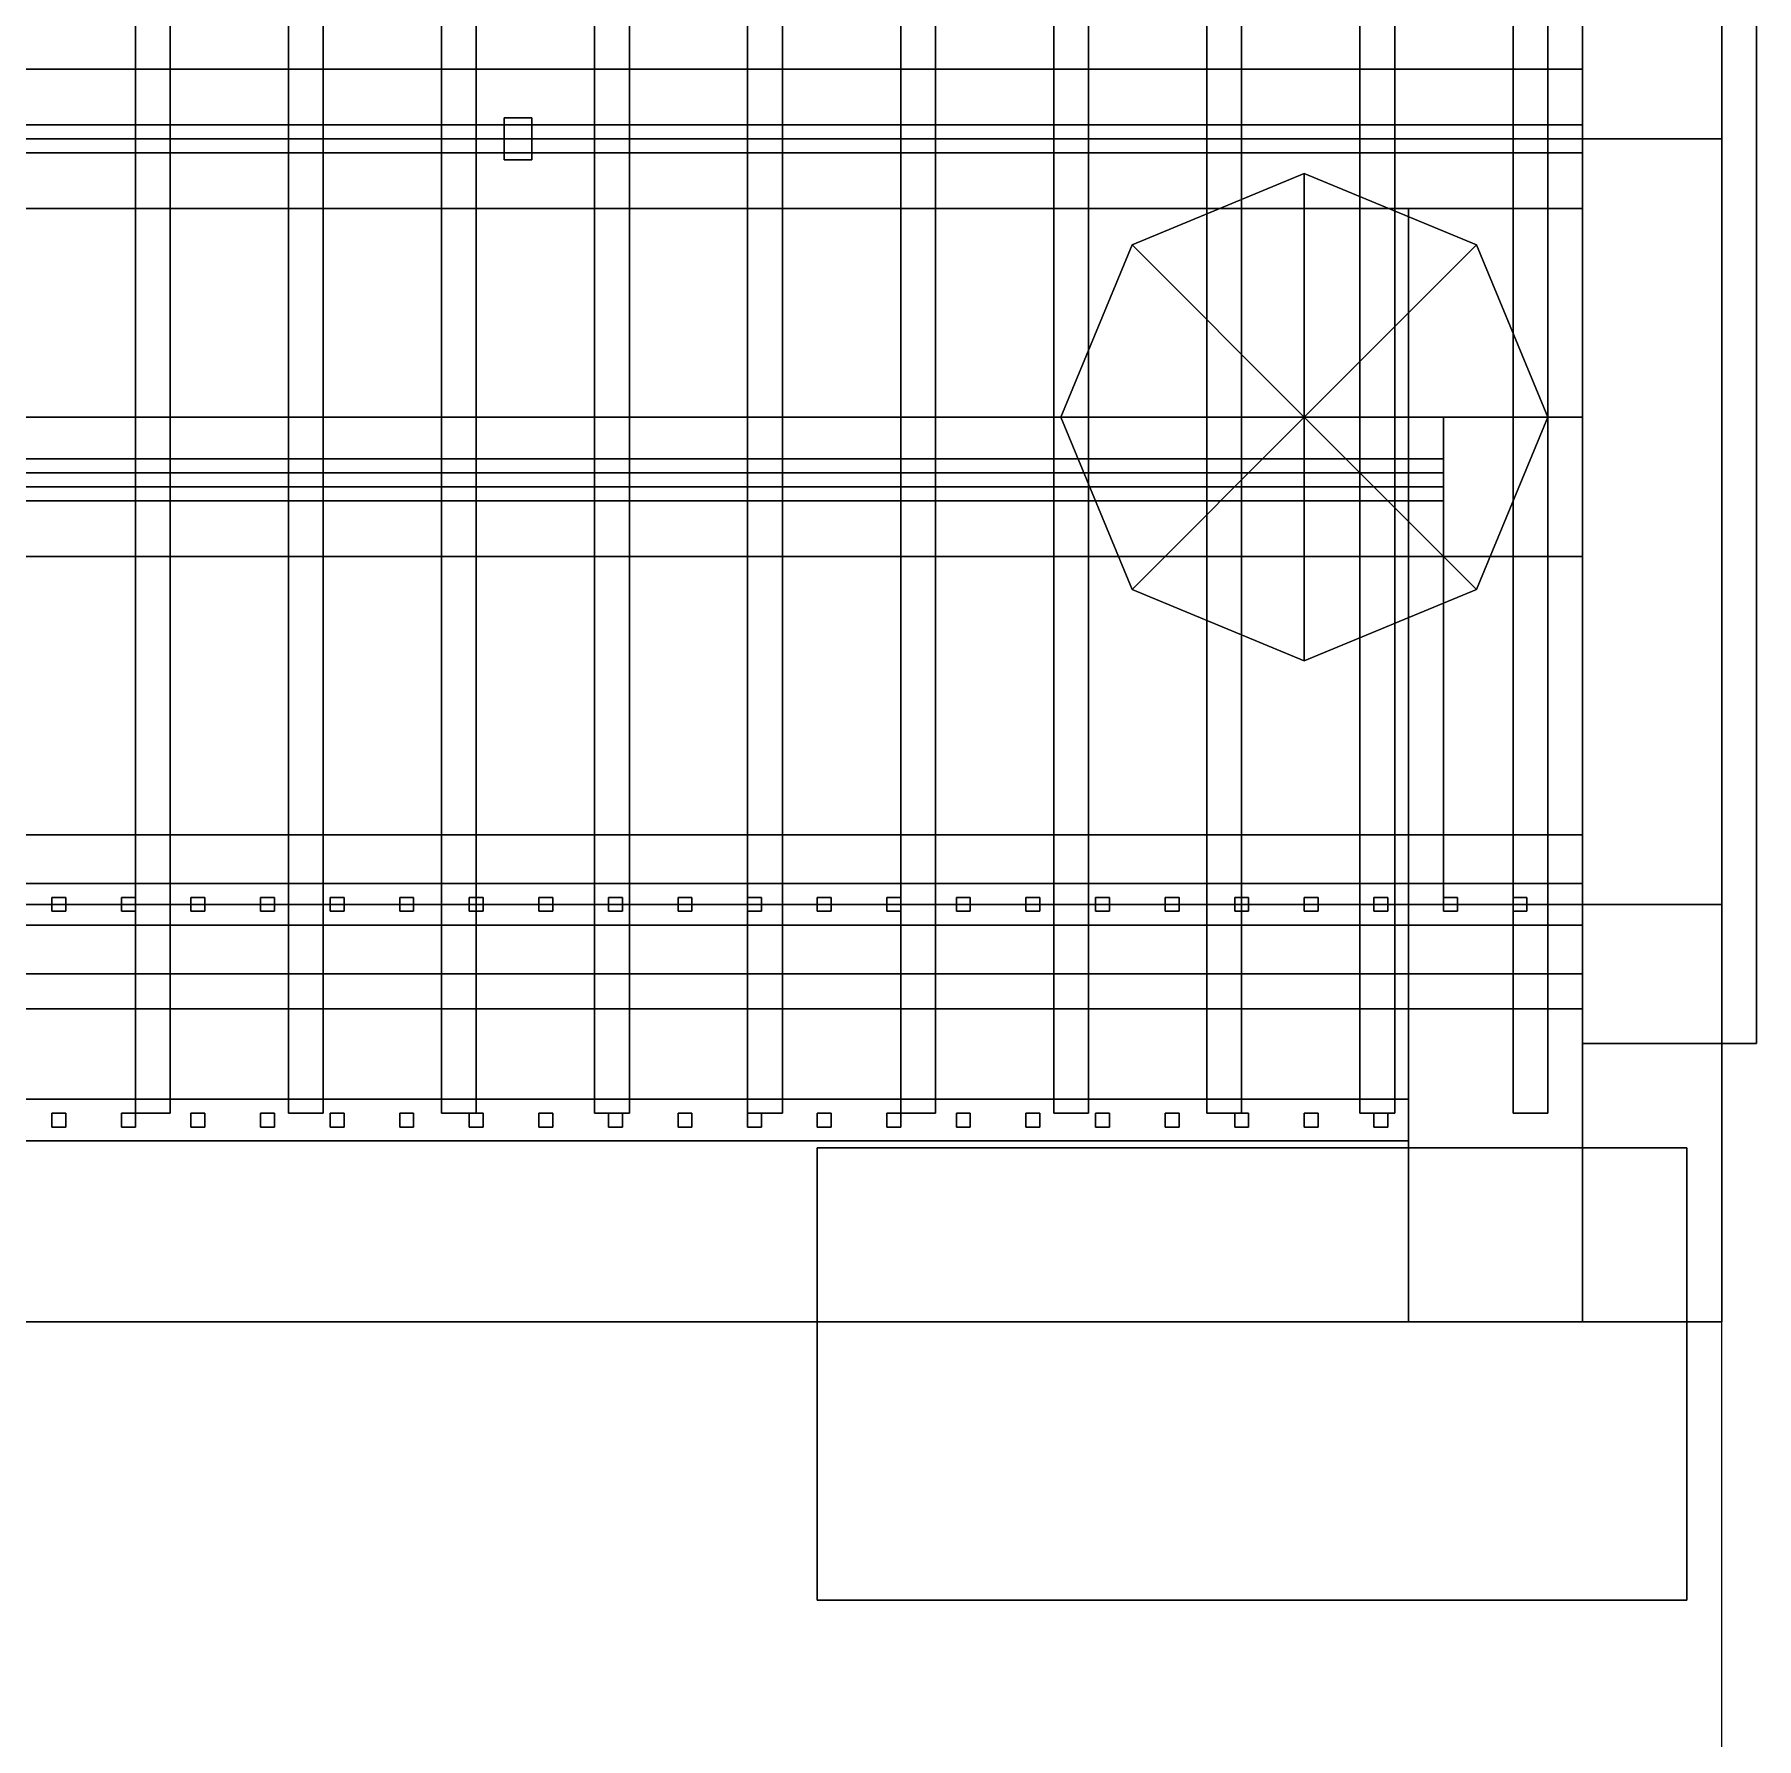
# Model space of a CAD drawing. Header units: millimetres. Extents: x -200 to 5200, y -250 to 30000.
# Drawn here: x 2575 to 5050, y 6801 to 9250 of the extents above; entities that cross this region are included whole.
import ezdxf

# ---------------------------------------------------------------- set-up
doc = ezdxf.new("R2010")
doc.units = ezdxf.units.MM
for name, color, linetype in [('BEIGE', 43, 'CONTINUOUS'), ('FLOOR', 9, 'CONTINUOUS'), ('FRAME', 250, 'CONTINUOUS'), ('FURN', 42, 'CONTINUOUS'), ('GLASS', 151, 'CONTINUOUS'), ('METAL', 250, 'CONTINUOUS'), ('SITE', 92, 'CONTINUOUS'), ('SLAB', 252, 'CONTINUOUS'), ('STONE', 8, 'CONTINUOUS'), ('TEAK', 32, 'CONTINUOUS'), ('WALL', 7, 'CONTINUOUS')]:
    doc.layers.add(name, color=color, linetype=linetype)

msp = doc.modelspace()

# ---------------------------------------------------------------- linework, layer by layer
at = {"layer": 'BEIGE'}
for points in [[(4800, 7800, 8450), (5050, 7800, 8450), (5050, 12500, 8450), (4800, 12500, 8450)], [(4800, 7800, 11050), (5050, 7800, 11050), (5050, 12500, 11050), (4800, 12500, 11050)], [(4800, 7800, 8450), (4800, 12500, 8450), (4800, 12500, 11050), (4800, 7800, 11050)], [(5050, 7800, 8450), (5050, 12500, 8450), (5050, 12500, 11050), (5050, 7800, 11050)], [(400, 8500, 3150), (4600, 8500, 3150), (4600, 8700, 3150), (400, 8700, 3150)], [(400, 8500, 3850), (4600, 8500, 3850), (4600, 8700, 3850), (400, 8700, 3850)], [(400, 8700, 3150), (4600, 8700, 3150), (4600, 8700, 3850), (400, 8700, 3850)], [(4600, 8500, 3150), (4600, 8700, 3150), (4600, 8700, 3850), (4600, 8500, 3850)], [(400, 8500, 3150), (4600, 8500, 3150), (4600, 8500, 3850), (400, 8500, 3850)], [(4800, 7800, 8450), (5050, 7800, 8450), (5050, 7800, 11050), (4800, 7800, 11050)], [(3700, 7000, 4400), (4950, 7000, 4400), (4950, 7650, 4400), (3700, 7650, 4400)], [(3700, 7000, 5100), (4950, 7000, 5100), (4950, 7650, 5100), (3700, 7650, 5100)], [(3700, 7650, 4400), (4950, 7650, 4400), (4950, 7650, 5100), (3700, 7650, 5100)], [(3700, 7000, 4400), (3700, 7650, 4400), (3700, 7650, 5100), (3700, 7000, 5100)], [(4950, 7000, 4400), (4950, 7650, 4400), (4950, 7650, 5100), (4950, 7000, 5100)], [(3700, 7000, 4400), (4950, 7000, 4400), (4950, 7000, 5100), (3700, 7000, 5100)]]:
    msp.add_3dface(points, dxfattribs=at)
at = {"layer": 'FLOOR', "color": 51}
msp.add_3dface([(0, 8000, 455), (5000, 8000, 455), (5000, 13000, 455), (0, 13000, 455)], dxfattribs=at)
at = {"layer": 'FLOOR', "color": 151}
msp.add_3dface([(0, 9100, 4055), (5000, 9100, 4055), (5000, 13000, 4055), (0, 13000, 4055)], dxfattribs=at)
at = {"layer": 'FLOOR', "color": 91}
for points in [[(0, 8000, 7355), (5000, 8000, 7355), (5000, 12500, 7355), (0, 12500, 7355)], [(0, 8000, 4055), (5000, 8000, 4055), (5000, 9100, 4055), (0, 9100, 4055)]]:
    msp.add_3dface(points, dxfattribs=at)
at = {"layer": 'FRAME'}
for points in [[(3250, 9070, 4050), (3290, 9070, 4050), (3290, 9130, 4050), (3250, 9130, 4050)], [(3250, 9070, 6850), (3290, 9070, 6850), (3290, 9130, 6850), (3250, 9130, 6850)], [(3250, 9130, 4050), (3290, 9130, 4050), (3290, 9130, 6850), (3250, 9130, 6850)], [(3250, 9070, 4050), (3250, 9130, 4050), (3250, 9130, 6850), (3250, 9070, 6850)], [(3290, 9070, 4050), (3290, 9130, 4050), (3290, 9130, 6850), (3290, 9070, 6850)], [(3250, 9070, 4050), (3290, 9070, 4050), (3290, 9070, 6850), (3250, 9070, 6850)], [(400, 8580, 450), (4600, 8580, 450), (4600, 8640, 450), (400, 8640, 450)], [(400, 8580, 500), (4600, 8580, 500), (4600, 8640, 500), (400, 8640, 500)], [(400, 8640, 450), (4600, 8640, 450), (4600, 8640, 500), (400, 8640, 500)], [(400, 8580, 3100), (4600, 8580, 3100), (4600, 8640, 3100), (400, 8640, 3100)], [(400, 8580, 3150), (4600, 8580, 3150), (4600, 8640, 3150), (400, 8640, 3150)], [(400, 8640, 3100), (4600, 8640, 3100), (4600, 8640, 3150), (400, 8640, 3150)], [(4550, 8580, 450), (4600, 8580, 450), (4600, 8640, 450), (4550, 8640, 450)], [(4550, 8580, 3150), (4600, 8580, 3150), (4600, 8640, 3150), (4550, 8640, 3150)], [(4550, 8640, 450), (4600, 8640, 450), (4600, 8640, 3150), (4550, 8640, 3150)], [(4550, 8580, 450), (4550, 8640, 450), (4550, 8640, 3150), (4550, 8580, 3150)], [(4600, 8580, 450), (4600, 8640, 450), (4600, 8640, 3150), (4600, 8580, 3150)], [(4600, 8580, 450), (4600, 8640, 450), (4600, 8640, 500), (4600, 8580, 500)], [(4600, 8580, 3100), (4600, 8640, 3100), (4600, 8640, 3150), (4600, 8580, 3150)], [(400, 8580, 450), (4600, 8580, 450), (4600, 8580, 500), (400, 8580, 500)], [(400, 8580, 3100), (4600, 8580, 3100), (4600, 8580, 3150), (400, 8580, 3150)], [(4550, 8580, 450), (4600, 8580, 450), (4600, 8580, 3150), (4550, 8580, 3150)]]:
    msp.add_3dface(points, dxfattribs=at)
at = {"layer": 'FURN', "color": 9}
for points in [[(4400, 9050, 7350), (4152.5, 8947.5, 7350), (4152.5, 8947.5, 7950), (4400, 9050, 7950)], [(4400, 8700, 7950), (4400, 9050, 7950), (4152.5, 8947.5, 7950)], [(4647.5, 8947.5, 7350), (4400, 9050, 7350), (4400, 9050, 7950), (4647.5, 8947.5, 7950)], [(4400, 8700, 7950), (4647.5, 8947.5, 7950), (4400, 9050, 7950)], [(4152.5, 8947.5, 7350), (4050, 8700, 7350), (4050, 8700, 7950), (4152.5, 8947.5, 7950)], [(4400, 8700, 7950), (4152.5, 8947.5, 7950), (4050, 8700, 7950)], [(4400, 8700, 7950), (4750, 8700, 7950), (4647.5, 8947.5, 7950)], [(4750, 8700, 7350), (4647.5, 8947.5, 7350), (4647.5, 8947.5, 7950), (4750, 8700, 7950)], [(4050, 8700, 7350), (4152.5, 8452.5, 7350), (4152.5, 8452.5, 7950), (4050, 8700, 7950)], [(4400, 8700, 7950), (4050, 8700, 7950), (4152.5, 8452.5, 7950)], [(4400, 8700, 7950), (4152.5, 8452.5, 7950), (4400, 8350, 7950)], [(4400, 8700, 7950), (4400, 8350, 7950), (4647.5, 8452.5, 7950)], [(4400, 8700, 7950), (4647.5, 8452.5, 7950), (4750, 8700, 7950)], [(4647.5, 8452.5, 7350), (4750, 8700, 7350), (4750, 8700, 7950), (4647.5, 8452.5, 7950)], [(4152.5, 8452.5, 7350), (4400, 8350, 7350), (4400, 8350, 7950), (4152.5, 8452.5, 7950)], [(4400, 8350, 7350), (4647.5, 8452.5, 7350), (4647.5, 8452.5, 7950), (4400, 8350, 7950)]]:
    msp.add_3dface(points, dxfattribs=at)
at = {"layer": 'GLASS'}
for points in [[(200, 9080, 4050), (4800, 9080, 4050), (4800, 9120, 4050), (200, 9120, 4050)], [(200, 9080, 6850), (4800, 9080, 6850), (4800, 9120, 6850), (200, 9120, 6850)], [(200, 9120, 4050), (4800, 9120, 4050), (4800, 9120, 6850), (200, 9120, 6850)], [(4800, 9080, 4050), (4800, 9120, 4050), (4800, 9120, 6850), (4800, 9080, 6850)], [(200, 9080, 4050), (4800, 9080, 4050), (4800, 9080, 6850), (200, 9080, 6850)], [(400, 8600, 450), (4600, 8600, 450), (4600, 8620, 450), (400, 8620, 450)], [(400, 8600, 3150), (4600, 8600, 3150), (4600, 8620, 3150), (400, 8620, 3150)], [(400, 8620, 450), (4600, 8620, 450), (4600, 8620, 3150), (400, 8620, 3150)], [(4600, 8600, 450), (4600, 8620, 450), (4600, 8620, 3150), (4600, 8600, 3150)], [(400, 8600, 450), (4600, 8600, 450), (4600, 8600, 3150), (400, 8600, 3150)]]:
    msp.add_3dface(points, dxfattribs=at)
at = {"layer": 'METAL'}
for points in [[(2720, 7700, 10650), (2770, 7700, 10650), (2770, 12500, 10650), (2720, 12500, 10650)], [(2720, 7700, 10770), (2770, 7700, 10770), (2770, 12500, 10770), (2720, 12500, 10770)], [(2720, 7700, 10650), (2720, 12500, 10650), (2720, 12500, 10770), (2720, 7700, 10770)], [(2770, 7700, 10650), (2770, 12500, 10650), (2770, 12500, 10770), (2770, 7700, 10770)], [(2940, 7700, 10650), (2990, 7700, 10650), (2990, 12500, 10650), (2940, 12500, 10650)], [(2940, 7700, 10770), (2990, 7700, 10770), (2990, 12500, 10770), (2940, 12500, 10770)], [(2940, 7700, 10650), (2940, 12500, 10650), (2940, 12500, 10770), (2940, 7700, 10770)], [(2990, 7700, 10650), (2990, 12500, 10650), (2990, 12500, 10770), (2990, 7700, 10770)], [(3160, 7700, 10650), (3210, 7700, 10650), (3210, 12500, 10650), (3160, 12500, 10650)], [(3160, 7700, 10770), (3210, 7700, 10770), (3210, 12500, 10770), (3160, 12500, 10770)], [(3160, 7700, 10650), (3160, 12500, 10650), (3160, 12500, 10770), (3160, 7700, 10770)], [(3210, 7700, 10650), (3210, 12500, 10650), (3210, 12500, 10770), (3210, 7700, 10770)], [(3380, 7700, 10650), (3430, 7700, 10650), (3430, 12500, 10650), (3380, 12500, 10650)], [(3380, 7700, 10770), (3430, 7700, 10770), (3430, 12500, 10770), (3380, 12500, 10770)], [(3380, 7700, 10650), (3380, 12500, 10650), (3380, 12500, 10770), (3380, 7700, 10770)], [(3430, 7700, 10650), (3430, 12500, 10650), (3430, 12500, 10770), (3430, 7700, 10770)], [(3600, 7700, 10650), (3650, 7700, 10650), (3650, 12500, 10650), (3600, 12500, 10650)], [(3600, 7700, 10770), (3650, 7700, 10770), (3650, 12500, 10770), (3600, 12500, 10770)], [(3600, 7700, 10650), (3600, 12500, 10650), (3600, 12500, 10770), (3600, 7700, 10770)], [(3650, 7700, 10650), (3650, 12500, 10650), (3650, 12500, 10770), (3650, 7700, 10770)], [(3820, 7700, 10650), (3870, 7700, 10650), (3870, 12500, 10650), (3820, 12500, 10650)], [(3820, 7700, 10770), (3870, 7700, 10770), (3870, 12500, 10770), (3820, 12500, 10770)], [(3820, 7700, 10650), (3820, 12500, 10650), (3820, 12500, 10770), (3820, 7700, 10770)], [(3870, 7700, 10650), (3870, 12500, 10650), (3870, 12500, 10770), (3870, 7700, 10770)], [(4040, 7700, 10650), (4090, 7700, 10650), (4090, 12500, 10650), (4040, 12500, 10650)], [(4040, 7700, 10770), (4090, 7700, 10770), (4090, 12500, 10770), (4040, 12500, 10770)], [(4040, 7700, 10650), (4040, 12500, 10650), (4040, 12500, 10770), (4040, 7700, 10770)], [(4090, 7700, 10650), (4090, 12500, 10650), (4090, 12500, 10770), (4090, 7700, 10770)], [(4260, 7700, 10650), (4310, 7700, 10650), (4310, 12500, 10650), (4260, 12500, 10650)], [(4260, 7700, 10770), (4310, 7700, 10770), (4310, 12500, 10770), (4260, 12500, 10770)], [(4260, 7700, 10650), (4260, 12500, 10650), (4260, 12500, 10770), (4260, 7700, 10770)], [(4310, 7700, 10650), (4310, 12500, 10650), (4310, 12500, 10770), (4310, 7700, 10770)], [(4480, 7700, 10650), (4530, 7700, 10650), (4530, 12500, 10650), (4480, 12500, 10650)], [(4480, 7700, 10770), (4530, 7700, 10770), (4530, 12500, 10770), (4480, 12500, 10770)], [(4480, 7700, 10650), (4480, 12500, 10650), (4480, 12500, 10770), (4480, 7700, 10770)], [(4530, 7700, 10650), (4530, 12500, 10650), (4530, 12500, 10770), (4530, 7700, 10770)], [(4700, 7700, 10650), (4750, 7700, 10650), (4750, 12500, 10650), (4700, 12500, 10650)], [(4700, 7700, 10770), (4750, 7700, 10770), (4750, 12500, 10770), (4700, 12500, 10770)], [(4700, 7700, 10650), (4700, 12500, 10650), (4700, 12500, 10770), (4700, 7700, 10770)], [(4750, 7700, 10650), (4750, 12500, 10650), (4750, 12500, 10770), (4750, 7700, 10770)], [(200, 7970, 8410), (4800, 7970, 8410), (4800, 8030, 8410), (200, 8030, 8410)], [(200, 7970, 8450), (4800, 7970, 8450), (4800, 8030, 8450), (200, 8030, 8450)], [(200, 8030, 8410), (4800, 8030, 8410), (4800, 8030, 8450), (200, 8030, 8450)], [(4800, 7970, 8410), (4800, 8030, 8410), (4800, 8030, 8450), (4800, 7970, 8450)], [(2600, 7990, 7800), (2620, 7990, 7800), (2620, 8010, 7800), (2600, 8010, 7800)], [(2600, 7990, 8430), (2620, 7990, 8430), (2620, 8010, 8430), (2600, 8010, 8430)], [(2600, 8010, 7800), (2620, 8010, 7800), (2620, 8010, 8430), (2600, 8010, 8430)], [(2600, 7990, 7800), (2600, 8010, 7800), (2600, 8010, 8430), (2600, 7990, 8430)], [(2620, 7990, 7800), (2620, 8010, 7800), (2620, 8010, 8430), (2620, 7990, 8430)], [(2700, 7990, 7800), (2720, 7990, 7800), (2720, 8010, 7800), (2700, 8010, 7800)], [(2700, 7990, 8430), (2720, 7990, 8430), (2720, 8010, 8430), (2700, 8010, 8430)], [(2700, 8010, 7800), (2720, 8010, 7800), (2720, 8010, 8430), (2700, 8010, 8430)], [(2700, 7990, 7800), (2700, 8010, 7800), (2700, 8010, 8430), (2700, 7990, 8430)], [(2720, 7990, 7800), (2720, 8010, 7800), (2720, 8010, 8430), (2720, 7990, 8430)], [(2800, 7990, 7800), (2820, 7990, 7800), (2820, 8010, 7800), (2800, 8010, 7800)], [(2800, 7990, 8430), (2820, 7990, 8430), (2820, 8010, 8430), (2800, 8010, 8430)], [(2800, 8010, 7800), (2820, 8010, 7800), (2820, 8010, 8430), (2800, 8010, 8430)], [(2800, 7990, 7800), (2800, 8010, 7800), (2800, 8010, 8430), (2800, 7990, 8430)], [(2820, 7990, 7800), (2820, 8010, 7800), (2820, 8010, 8430), (2820, 7990, 8430)], [(2900, 7990, 7800), (2920, 7990, 7800), (2920, 8010, 7800), (2900, 8010, 7800)], [(2900, 7990, 8430), (2920, 7990, 8430), (2920, 8010, 8430), (2900, 8010, 8430)], [(2900, 8010, 7800), (2920, 8010, 7800), (2920, 8010, 8430), (2900, 8010, 8430)], [(2900, 7990, 7800), (2900, 8010, 7800), (2900, 8010, 8430), (2900, 7990, 8430)], [(2920, 7990, 7800), (2920, 8010, 7800), (2920, 8010, 8430), (2920, 7990, 8430)], [(3000, 7990, 7800), (3020, 7990, 7800), (3020, 8010, 7800), (3000, 8010, 7800)], [(3000, 7990, 8430), (3020, 7990, 8430), (3020, 8010, 8430), (3000, 8010, 8430)], [(3000, 8010, 7800), (3020, 8010, 7800), (3020, 8010, 8430), (3000, 8010, 8430)], [(3000, 7990, 7800), (3000, 8010, 7800), (3000, 8010, 8430), (3000, 7990, 8430)], [(3020, 7990, 7800), (3020, 8010, 7800), (3020, 8010, 8430), (3020, 7990, 8430)], [(3100, 7990, 7800), (3120, 7990, 7800), (3120, 8010, 7800), (3100, 8010, 7800)], [(3100, 7990, 8430), (3120, 7990, 8430), (3120, 8010, 8430), (3100, 8010, 8430)], [(3100, 8010, 7800), (3120, 8010, 7800), (3120, 8010, 8430), (3100, 8010, 8430)], [(3100, 7990, 7800), (3100, 8010, 7800), (3100, 8010, 8430), (3100, 7990, 8430)], [(3120, 7990, 7800), (3120, 8010, 7800), (3120, 8010, 8430), (3120, 7990, 8430)], [(3200, 7990, 7800), (3220, 7990, 7800), (3220, 8010, 7800), (3200, 8010, 7800)], [(3200, 7990, 8430), (3220, 7990, 8430), (3220, 8010, 8430), (3200, 8010, 8430)], [(3200, 8010, 7800), (3220, 8010, 7800), (3220, 8010, 8430), (3200, 8010, 8430)], [(3200, 7990, 7800), (3200, 8010, 7800), (3200, 8010, 8430), (3200, 7990, 8430)], [(3220, 7990, 7800), (3220, 8010, 7800), (3220, 8010, 8430), (3220, 7990, 8430)], [(3300, 7990, 7800), (3320, 7990, 7800), (3320, 8010, 7800), (3300, 8010, 7800)], [(3300, 7990, 8430), (3320, 7990, 8430), (3320, 8010, 8430), (3300, 8010, 8430)], [(3300, 8010, 7800), (3320, 8010, 7800), (3320, 8010, 8430), (3300, 8010, 8430)], [(3300, 7990, 7800), (3300, 8010, 7800), (3300, 8010, 8430), (3300, 7990, 8430)], [(3320, 7990, 7800), (3320, 8010, 7800), (3320, 8010, 8430), (3320, 7990, 8430)], [(3400, 7990, 7800), (3420, 7990, 7800), (3420, 8010, 7800), (3400, 8010, 7800)], [(3400, 7990, 8430), (3420, 7990, 8430), (3420, 8010, 8430), (3400, 8010, 8430)], [(3400, 8010, 7800), (3420, 8010, 7800), (3420, 8010, 8430), (3400, 8010, 8430)], [(3400, 7990, 7800), (3400, 8010, 7800), (3400, 8010, 8430), (3400, 7990, 8430)], [(3420, 7990, 7800), (3420, 8010, 7800), (3420, 8010, 8430), (3420, 7990, 8430)], [(3500, 7990, 7800), (3520, 7990, 7800), (3520, 8010, 7800), (3500, 8010, 7800)], [(3500, 7990, 8430), (3520, 7990, 8430), (3520, 8010, 8430), (3500, 8010, 8430)], [(3500, 8010, 7800), (3520, 8010, 7800), (3520, 8010, 8430), (3500, 8010, 8430)], [(3500, 7990, 7800), (3500, 8010, 7800), (3500, 8010, 8430), (3500, 7990, 8430)], [(3520, 7990, 7800), (3520, 8010, 7800), (3520, 8010, 8430), (3520, 7990, 8430)], [(3600, 7990, 7800), (3620, 7990, 7800), (3620, 8010, 7800), (3600, 8010, 7800)], [(3600, 7990, 8430), (3620, 7990, 8430), (3620, 8010, 8430), (3600, 8010, 8430)], [(3600, 8010, 7800), (3620, 8010, 7800), (3620, 8010, 8430), (3600, 8010, 8430)], [(3600, 7990, 7800), (3600, 8010, 7800), (3600, 8010, 8430), (3600, 7990, 8430)], [(3620, 7990, 7800), (3620, 8010, 7800), (3620, 8010, 8430), (3620, 7990, 8430)], [(3700, 7990, 7800), (3720, 7990, 7800), (3720, 8010, 7800), (3700, 8010, 7800)], [(3700, 7990, 8430), (3720, 7990, 8430), (3720, 8010, 8430), (3700, 8010, 8430)], [(3700, 8010, 7800), (3720, 8010, 7800), (3720, 8010, 8430), (3700, 8010, 8430)], [(3700, 7990, 7800), (3700, 8010, 7800), (3700, 8010, 8430), (3700, 7990, 8430)], [(3720, 7990, 7800), (3720, 8010, 7800), (3720, 8010, 8430), (3720, 7990, 8430)], [(3800, 7990, 7800), (3820, 7990, 7800), (3820, 8010, 7800), (3800, 8010, 7800)], [(3800, 7990, 8430), (3820, 7990, 8430), (3820, 8010, 8430), (3800, 8010, 8430)], [(3800, 8010, 7800), (3820, 8010, 7800), (3820, 8010, 8430), (3800, 8010, 8430)], [(3800, 7990, 7800), (3800, 8010, 7800), (3800, 8010, 8430), (3800, 7990, 8430)], [(3820, 7990, 7800), (3820, 8010, 7800), (3820, 8010, 8430), (3820, 7990, 8430)], [(3900, 7990, 7800), (3920, 7990, 7800), (3920, 8010, 7800), (3900, 8010, 7800)], [(3900, 7990, 8430), (3920, 7990, 8430), (3920, 8010, 8430), (3900, 8010, 8430)], [(3900, 8010, 7800), (3920, 8010, 7800), (3920, 8010, 8430), (3900, 8010, 8430)], [(3900, 7990, 7800), (3900, 8010, 7800), (3900, 8010, 8430), (3900, 7990, 8430)], [(3920, 7990, 7800), (3920, 8010, 7800), (3920, 8010, 8430), (3920, 7990, 8430)], [(4000, 7990, 7800), (4020, 7990, 7800), (4020, 8010, 7800), (4000, 8010, 7800)], [(4000, 7990, 8430), (4020, 7990, 8430), (4020, 8010, 8430), (4000, 8010, 8430)], [(4000, 8010, 7800), (4020, 8010, 7800), (4020, 8010, 8430), (4000, 8010, 8430)], [(4000, 7990, 7800), (4000, 8010, 7800), (4000, 8010, 8430), (4000, 7990, 8430)], [(4020, 7990, 7800), (4020, 8010, 7800), (4020, 8010, 8430), (4020, 7990, 8430)], [(4100, 7990, 7800), (4120, 7990, 7800), (4120, 8010, 7800), (4100, 8010, 7800)], [(4100, 7990, 8430), (4120, 7990, 8430), (4120, 8010, 8430), (4100, 8010, 8430)], [(4100, 8010, 7800), (4120, 8010, 7800), (4120, 8010, 8430), (4100, 8010, 8430)], [(4100, 7990, 7800), (4100, 8010, 7800), (4100, 8010, 8430), (4100, 7990, 8430)], [(4120, 7990, 7800), (4120, 8010, 7800), (4120, 8010, 8430), (4120, 7990, 8430)], [(4200, 7990, 7800), (4220, 7990, 7800), (4220, 8010, 7800), (4200, 8010, 7800)], [(4200, 7990, 8430), (4220, 7990, 8430), (4220, 8010, 8430), (4200, 8010, 8430)], [(4200, 8010, 7800), (4220, 8010, 7800), (4220, 8010, 8430), (4200, 8010, 8430)], [(4200, 7990, 7800), (4200, 8010, 7800), (4200, 8010, 8430), (4200, 7990, 8430)], [(4220, 7990, 7800), (4220, 8010, 7800), (4220, 8010, 8430), (4220, 7990, 8430)], [(4300, 7990, 7800), (4320, 7990, 7800), (4320, 8010, 7800), (4300, 8010, 7800)], [(4300, 7990, 8430), (4320, 7990, 8430), (4320, 8010, 8430), (4300, 8010, 8430)], [(4300, 8010, 7800), (4320, 8010, 7800), (4320, 8010, 8430), (4300, 8010, 8430)], [(4300, 7990, 7800), (4300, 8010, 7800), (4300, 8010, 8430), (4300, 7990, 8430)], [(4320, 7990, 7800), (4320, 8010, 7800), (4320, 8010, 8430), (4320, 7990, 8430)], [(4400, 7990, 7800), (4420, 7990, 7800), (4420, 8010, 7800), (4400, 8010, 7800)], [(4400, 7990, 8430), (4420, 7990, 8430), (4420, 8010, 8430), (4400, 8010, 8430)], [(4400, 8010, 7800), (4420, 8010, 7800), (4420, 8010, 8430), (4400, 8010, 8430)], [(4400, 7990, 7800), (4400, 8010, 7800), (4400, 8010, 8430), (4400, 7990, 8430)], [(4420, 7990, 7800), (4420, 8010, 7800), (4420, 8010, 8430), (4420, 7990, 8430)], [(4500, 7990, 7800), (4520, 7990, 7800), (4520, 8010, 7800), (4500, 8010, 7800)], [(4500, 7990, 8430), (4520, 7990, 8430), (4520, 8010, 8430), (4500, 8010, 8430)], [(4500, 8010, 7800), (4520, 8010, 7800), (4520, 8010, 8430), (4500, 8010, 8430)], [(4500, 7990, 7800), (4500, 8010, 7800), (4500, 8010, 8430), (4500, 7990, 8430)], [(4520, 7990, 7800), (4520, 8010, 7800), (4520, 8010, 8430), (4520, 7990, 8430)], [(4600, 7990, 7800), (4620, 7990, 7800), (4620, 8010, 7800), (4600, 8010, 7800)], [(4600, 7990, 8430), (4620, 7990, 8430), (4620, 8010, 8430), (4600, 8010, 8430)], [(4600, 8010, 7800), (4620, 8010, 7800), (4620, 8010, 8430), (4600, 8010, 8430)], [(4600, 7990, 7800), (4600, 8010, 7800), (4600, 8010, 8430), (4600, 7990, 8430)], [(4620, 7990, 7800), (4620, 8010, 7800), (4620, 8010, 8430), (4620, 7990, 8430)], [(4700, 7990, 7800), (4720, 7990, 7800), (4720, 8010, 7800), (4700, 8010, 7800)], [(4700, 7990, 8430), (4720, 7990, 8430), (4720, 8010, 8430), (4700, 8010, 8430)], [(4700, 8010, 7800), (4720, 8010, 7800), (4720, 8010, 8430), (4700, 8010, 8430)], [(4700, 7990, 7800), (4700, 8010, 7800), (4700, 8010, 8430), (4700, 7990, 8430)], [(4720, 7990, 7800), (4720, 8010, 7800), (4720, 8010, 8430), (4720, 7990, 8430)], [(200, 7970, 8410), (4800, 7970, 8410), (4800, 7970, 8450), (200, 7970, 8450)], [(200, 7850, 10530), (4800, 7850, 10530), (4800, 7970, 10530), (200, 7970, 10530)], [(200, 7850, 10650), (4800, 7850, 10650), (4800, 7970, 10650), (200, 7970, 10650)], [(200, 7970, 10530), (4800, 7970, 10530), (4800, 7970, 10650), (200, 7970, 10650)], [(2600, 7990, 7800), (2620, 7990, 7800), (2620, 7990, 8430), (2600, 7990, 8430)], [(2700, 7990, 7800), (2720, 7990, 7800), (2720, 7990, 8430), (2700, 7990, 8430)], [(2800, 7990, 7800), (2820, 7990, 7800), (2820, 7990, 8430), (2800, 7990, 8430)], [(2900, 7990, 7800), (2920, 7990, 7800), (2920, 7990, 8430), (2900, 7990, 8430)], [(3000, 7990, 7800), (3020, 7990, 7800), (3020, 7990, 8430), (3000, 7990, 8430)], [(3100, 7990, 7800), (3120, 7990, 7800), (3120, 7990, 8430), (3100, 7990, 8430)], [(3200, 7990, 7800), (3220, 7990, 7800), (3220, 7990, 8430), (3200, 7990, 8430)], [(3300, 7990, 7800), (3320, 7990, 7800), (3320, 7990, 8430), (3300, 7990, 8430)], [(3400, 7990, 7800), (3420, 7990, 7800), (3420, 7990, 8430), (3400, 7990, 8430)], [(3500, 7990, 7800), (3520, 7990, 7800), (3520, 7990, 8430), (3500, 7990, 8430)], [(3600, 7990, 7800), (3620, 7990, 7800), (3620, 7990, 8430), (3600, 7990, 8430)], [(3700, 7990, 7800), (3720, 7990, 7800), (3720, 7990, 8430), (3700, 7990, 8430)], [(3800, 7990, 7800), (3820, 7990, 7800), (3820, 7990, 8430), (3800, 7990, 8430)], [(3900, 7990, 7800), (3920, 7990, 7800), (3920, 7990, 8430), (3900, 7990, 8430)], [(4000, 7990, 7800), (4020, 7990, 7800), (4020, 7990, 8430), (4000, 7990, 8430)], [(4100, 7990, 7800), (4120, 7990, 7800), (4120, 7990, 8430), (4100, 7990, 8430)], [(4200, 7990, 7800), (4220, 7990, 7800), (4220, 7990, 8430), (4200, 7990, 8430)], [(4300, 7990, 7800), (4320, 7990, 7800), (4320, 7990, 8430), (4300, 7990, 8430)], [(4400, 7990, 7800), (4420, 7990, 7800), (4420, 7990, 8430), (4400, 7990, 8430)], [(4500, 7990, 7800), (4520, 7990, 7800), (4520, 7990, 8430), (4500, 7990, 8430)], [(4600, 7990, 7800), (4620, 7990, 7800), (4620, 7990, 8430), (4600, 7990, 8430)], [(4700, 7990, 7800), (4720, 7990, 7800), (4720, 7990, 8430), (4700, 7990, 8430)], [(4800, 7850, 10530), (4800, 7970, 10530), (4800, 7970, 10650), (4800, 7850, 10650)], [(200, 7850, 10530), (4800, 7850, 10530), (4800, 7850, 10650), (200, 7850, 10650)], [(450, 7660, 5100), (4550, 7660, 5100), (4550, 7720, 5100), (450, 7720, 5100)], [(450, 7660, 5140), (4550, 7660, 5140), (4550, 7720, 5140), (450, 7720, 5140)], [(450, 7720, 5100), (4550, 7720, 5100), (4550, 7720, 5140), (450, 7720, 5140)], [(2600, 7680, 4050), (2620, 7680, 4050), (2620, 7700, 4050), (2600, 7700, 4050)], [(2600, 7680, 5100), (2620, 7680, 5100), (2620, 7700, 5100), (2600, 7700, 5100)], [(2600, 7700, 4050), (2620, 7700, 4050), (2620, 7700, 5100), (2600, 7700, 5100)], [(2600, 7680, 4050), (2600, 7700, 4050), (2600, 7700, 5100), (2600, 7680, 5100)], [(2620, 7680, 4050), (2620, 7700, 4050), (2620, 7700, 5100), (2620, 7680, 5100)], [(2700, 7680, 4050), (2720, 7680, 4050), (2720, 7700, 4050), (2700, 7700, 4050)], [(2700, 7680, 5100), (2720, 7680, 5100), (2720, 7700, 5100), (2700, 7700, 5100)], [(2700, 7700, 4050), (2720, 7700, 4050), (2720, 7700, 5100), (2700, 7700, 5100)], [(2700, 7680, 4050), (2700, 7700, 4050), (2700, 7700, 5100), (2700, 7680, 5100)], [(2720, 7680, 4050), (2720, 7700, 4050), (2720, 7700, 5100), (2720, 7680, 5100)], [(2720, 7700, 10650), (2770, 7700, 10650), (2770, 7700, 10770), (2720, 7700, 10770)], [(2800, 7680, 4050), (2820, 7680, 4050), (2820, 7700, 4050), (2800, 7700, 4050)], [(2800, 7680, 5100), (2820, 7680, 5100), (2820, 7700, 5100), (2800, 7700, 5100)], [(2800, 7700, 4050), (2820, 7700, 4050), (2820, 7700, 5100), (2800, 7700, 5100)], [(2800, 7680, 4050), (2800, 7700, 4050), (2800, 7700, 5100), (2800, 7680, 5100)], [(2820, 7680, 4050), (2820, 7700, 4050), (2820, 7700, 5100), (2820, 7680, 5100)], [(2900, 7680, 4050), (2920, 7680, 4050), (2920, 7700, 4050), (2900, 7700, 4050)], [(2900, 7680, 5100), (2920, 7680, 5100), (2920, 7700, 5100), (2900, 7700, 5100)], [(2900, 7700, 4050), (2920, 7700, 4050), (2920, 7700, 5100), (2900, 7700, 5100)], [(2900, 7680, 4050), (2900, 7700, 4050), (2900, 7700, 5100), (2900, 7680, 5100)], [(2920, 7680, 4050), (2920, 7700, 4050), (2920, 7700, 5100), (2920, 7680, 5100)], [(2940, 7700, 10650), (2990, 7700, 10650), (2990, 7700, 10770), (2940, 7700, 10770)], [(3000, 7680, 4050), (3020, 7680, 4050), (3020, 7700, 4050), (3000, 7700, 4050)], [(3000, 7680, 5100), (3020, 7680, 5100), (3020, 7700, 5100), (3000, 7700, 5100)], [(3000, 7700, 4050), (3020, 7700, 4050), (3020, 7700, 5100), (3000, 7700, 5100)], [(3000, 7680, 4050), (3000, 7700, 4050), (3000, 7700, 5100), (3000, 7680, 5100)], [(3020, 7680, 4050), (3020, 7700, 4050), (3020, 7700, 5100), (3020, 7680, 5100)], [(3100, 7680, 4050), (3120, 7680, 4050), (3120, 7700, 4050), (3100, 7700, 4050)], [(3100, 7680, 5100), (3120, 7680, 5100), (3120, 7700, 5100), (3100, 7700, 5100)], [(3100, 7700, 4050), (3120, 7700, 4050), (3120, 7700, 5100), (3100, 7700, 5100)], [(3100, 7680, 4050), (3100, 7700, 4050), (3100, 7700, 5100), (3100, 7680, 5100)], [(3120, 7680, 4050), (3120, 7700, 4050), (3120, 7700, 5100), (3120, 7680, 5100)], [(3160, 7700, 10650), (3210, 7700, 10650), (3210, 7700, 10770), (3160, 7700, 10770)], [(3200, 7680, 4050), (3220, 7680, 4050), (3220, 7700, 4050), (3200, 7700, 4050)], [(3200, 7680, 5100), (3220, 7680, 5100), (3220, 7700, 5100), (3200, 7700, 5100)], [(3200, 7700, 4050), (3220, 7700, 4050), (3220, 7700, 5100), (3200, 7700, 5100)], [(3200, 7680, 4050), (3200, 7700, 4050), (3200, 7700, 5100), (3200, 7680, 5100)], [(3220, 7680, 4050), (3220, 7700, 4050), (3220, 7700, 5100), (3220, 7680, 5100)], [(3300, 7680, 4050), (3320, 7680, 4050), (3320, 7700, 4050), (3300, 7700, 4050)], [(3300, 7680, 5100), (3320, 7680, 5100), (3320, 7700, 5100), (3300, 7700, 5100)], [(3300, 7700, 4050), (3320, 7700, 4050), (3320, 7700, 5100), (3300, 7700, 5100)], [(3300, 7680, 4050), (3300, 7700, 4050), (3300, 7700, 5100), (3300, 7680, 5100)], [(3320, 7680, 4050), (3320, 7700, 4050), (3320, 7700, 5100), (3320, 7680, 5100)], [(3380, 7700, 10650), (3430, 7700, 10650), (3430, 7700, 10770), (3380, 7700, 10770)], [(3400, 7680, 4050), (3420, 7680, 4050), (3420, 7700, 4050), (3400, 7700, 4050)], [(3400, 7680, 5100), (3420, 7680, 5100), (3420, 7700, 5100), (3400, 7700, 5100)], [(3400, 7700, 4050), (3420, 7700, 4050), (3420, 7700, 5100), (3400, 7700, 5100)], [(3400, 7680, 4050), (3400, 7700, 4050), (3400, 7700, 5100), (3400, 7680, 5100)], [(3420, 7680, 4050), (3420, 7700, 4050), (3420, 7700, 5100), (3420, 7680, 5100)], [(3500, 7680, 4050), (3520, 7680, 4050), (3520, 7700, 4050), (3500, 7700, 4050)], [(3500, 7680, 5100), (3520, 7680, 5100), (3520, 7700, 5100), (3500, 7700, 5100)], [(3500, 7700, 4050), (3520, 7700, 4050), (3520, 7700, 5100), (3500, 7700, 5100)], [(3500, 7680, 4050), (3500, 7700, 4050), (3500, 7700, 5100), (3500, 7680, 5100)], [(3520, 7680, 4050), (3520, 7700, 4050), (3520, 7700, 5100), (3520, 7680, 5100)], [(3600, 7680, 4050), (3620, 7680, 4050), (3620, 7700, 4050), (3600, 7700, 4050)], [(3600, 7680, 5100), (3620, 7680, 5100), (3620, 7700, 5100), (3600, 7700, 5100)], [(3600, 7700, 4050), (3620, 7700, 4050), (3620, 7700, 5100), (3600, 7700, 5100)], [(3600, 7680, 4050), (3600, 7700, 4050), (3600, 7700, 5100), (3600, 7680, 5100)], [(3600, 7700, 10650), (3650, 7700, 10650), (3650, 7700, 10770), (3600, 7700, 10770)], [(3620, 7680, 4050), (3620, 7700, 4050), (3620, 7700, 5100), (3620, 7680, 5100)], [(3700, 7680, 4050), (3720, 7680, 4050), (3720, 7700, 4050), (3700, 7700, 4050)], [(3700, 7680, 5100), (3720, 7680, 5100), (3720, 7700, 5100), (3700, 7700, 5100)], [(3700, 7700, 4050), (3720, 7700, 4050), (3720, 7700, 5100), (3700, 7700, 5100)], [(3700, 7680, 4050), (3700, 7700, 4050), (3700, 7700, 5100), (3700, 7680, 5100)], [(3720, 7680, 4050), (3720, 7700, 4050), (3720, 7700, 5100), (3720, 7680, 5100)], [(3800, 7680, 4050), (3820, 7680, 4050), (3820, 7700, 4050), (3800, 7700, 4050)], [(3800, 7680, 5100), (3820, 7680, 5100), (3820, 7700, 5100), (3800, 7700, 5100)], [(3800, 7700, 4050), (3820, 7700, 4050), (3820, 7700, 5100), (3800, 7700, 5100)], [(3800, 7680, 4050), (3800, 7700, 4050), (3800, 7700, 5100), (3800, 7680, 5100)], [(3820, 7680, 4050), (3820, 7700, 4050), (3820, 7700, 5100), (3820, 7680, 5100)], [(3820, 7700, 10650), (3870, 7700, 10650), (3870, 7700, 10770), (3820, 7700, 10770)], [(3900, 7680, 4050), (3920, 7680, 4050), (3920, 7700, 4050), (3900, 7700, 4050)], [(3900, 7680, 5100), (3920, 7680, 5100), (3920, 7700, 5100), (3900, 7700, 5100)], [(3900, 7700, 4050), (3920, 7700, 4050), (3920, 7700, 5100), (3900, 7700, 5100)], [(3900, 7680, 4050), (3900, 7700, 4050), (3900, 7700, 5100), (3900, 7680, 5100)], [(3920, 7680, 4050), (3920, 7700, 4050), (3920, 7700, 5100), (3920, 7680, 5100)], [(4000, 7680, 4050), (4020, 7680, 4050), (4020, 7700, 4050), (4000, 7700, 4050)], [(4000, 7680, 5100), (4020, 7680, 5100), (4020, 7700, 5100), (4000, 7700, 5100)], [(4000, 7700, 4050), (4020, 7700, 4050), (4020, 7700, 5100), (4000, 7700, 5100)], [(4000, 7680, 4050), (4000, 7700, 4050), (4000, 7700, 5100), (4000, 7680, 5100)], [(4020, 7680, 4050), (4020, 7700, 4050), (4020, 7700, 5100), (4020, 7680, 5100)], [(4040, 7700, 10650), (4090, 7700, 10650), (4090, 7700, 10770), (4040, 7700, 10770)], [(4100, 7680, 4050), (4120, 7680, 4050), (4120, 7700, 4050), (4100, 7700, 4050)], [(4100, 7680, 5100), (4120, 7680, 5100), (4120, 7700, 5100), (4100, 7700, 5100)], [(4100, 7700, 4050), (4120, 7700, 4050), (4120, 7700, 5100), (4100, 7700, 5100)], [(4100, 7680, 4050), (4100, 7700, 4050), (4100, 7700, 5100), (4100, 7680, 5100)], [(4120, 7680, 4050), (4120, 7700, 4050), (4120, 7700, 5100), (4120, 7680, 5100)], [(4200, 7680, 4050), (4220, 7680, 4050), (4220, 7700, 4050), (4200, 7700, 4050)], [(4200, 7680, 5100), (4220, 7680, 5100), (4220, 7700, 5100), (4200, 7700, 5100)], [(4200, 7700, 4050), (4220, 7700, 4050), (4220, 7700, 5100), (4200, 7700, 5100)], [(4200, 7680, 4050), (4200, 7700, 4050), (4200, 7700, 5100), (4200, 7680, 5100)], [(4220, 7680, 4050), (4220, 7700, 4050), (4220, 7700, 5100), (4220, 7680, 5100)], [(4260, 7700, 10650), (4310, 7700, 10650), (4310, 7700, 10770), (4260, 7700, 10770)], [(4300, 7680, 4050), (4320, 7680, 4050), (4320, 7700, 4050), (4300, 7700, 4050)], [(4300, 7680, 5100), (4320, 7680, 5100), (4320, 7700, 5100), (4300, 7700, 5100)], [(4300, 7700, 4050), (4320, 7700, 4050), (4320, 7700, 5100), (4300, 7700, 5100)], [(4300, 7680, 4050), (4300, 7700, 4050), (4300, 7700, 5100), (4300, 7680, 5100)], [(4320, 7680, 4050), (4320, 7700, 4050), (4320, 7700, 5100), (4320, 7680, 5100)], [(4400, 7680, 4050), (4420, 7680, 4050), (4420, 7700, 4050), (4400, 7700, 4050)], [(4400, 7680, 5100), (4420, 7680, 5100), (4420, 7700, 5100), (4400, 7700, 5100)], [(4400, 7700, 4050), (4420, 7700, 4050), (4420, 7700, 5100), (4400, 7700, 5100)], [(4400, 7680, 4050), (4400, 7700, 4050), (4400, 7700, 5100), (4400, 7680, 5100)], [(4420, 7680, 4050), (4420, 7700, 4050), (4420, 7700, 5100), (4420, 7680, 5100)], [(4480, 7700, 10650), (4530, 7700, 10650), (4530, 7700, 10770), (4480, 7700, 10770)], [(4500, 7680, 4050), (4520, 7680, 4050), (4520, 7700, 4050), (4500, 7700, 4050)], [(4500, 7680, 5100), (4520, 7680, 5100), (4520, 7700, 5100), (4500, 7700, 5100)], [(4500, 7700, 4050), (4520, 7700, 4050), (4520, 7700, 5100), (4500, 7700, 5100)], [(4500, 7680, 4050), (4500, 7700, 4050), (4500, 7700, 5100), (4500, 7680, 5100)], [(4520, 7680, 4050), (4520, 7700, 4050), (4520, 7700, 5100), (4520, 7680, 5100)], [(4550, 7660, 5100), (4550, 7720, 5100), (4550, 7720, 5140), (4550, 7660, 5140)], [(4700, 7700, 10650), (4750, 7700, 10650), (4750, 7700, 10770), (4700, 7700, 10770)], [(2600, 7680, 4050), (2620, 7680, 4050), (2620, 7680, 5100), (2600, 7680, 5100)], [(2700, 7680, 4050), (2720, 7680, 4050), (2720, 7680, 5100), (2700, 7680, 5100)], [(2800, 7680, 4050), (2820, 7680, 4050), (2820, 7680, 5100), (2800, 7680, 5100)], [(2900, 7680, 4050), (2920, 7680, 4050), (2920, 7680, 5100), (2900, 7680, 5100)], [(3000, 7680, 4050), (3020, 7680, 4050), (3020, 7680, 5100), (3000, 7680, 5100)], [(3100, 7680, 4050), (3120, 7680, 4050), (3120, 7680, 5100), (3100, 7680, 5100)], [(3200, 7680, 4050), (3220, 7680, 4050), (3220, 7680, 5100), (3200, 7680, 5100)], [(3300, 7680, 4050), (3320, 7680, 4050), (3320, 7680, 5100), (3300, 7680, 5100)], [(3400, 7680, 4050), (3420, 7680, 4050), (3420, 7680, 5100), (3400, 7680, 5100)], [(3500, 7680, 4050), (3520, 7680, 4050), (3520, 7680, 5100), (3500, 7680, 5100)], [(3600, 7680, 4050), (3620, 7680, 4050), (3620, 7680, 5100), (3600, 7680, 5100)], [(3700, 7680, 4050), (3720, 7680, 4050), (3720, 7680, 5100), (3700, 7680, 5100)], [(3800, 7680, 4050), (3820, 7680, 4050), (3820, 7680, 5100), (3800, 7680, 5100)], [(3900, 7680, 4050), (3920, 7680, 4050), (3920, 7680, 5100), (3900, 7680, 5100)], [(4000, 7680, 4050), (4020, 7680, 4050), (4020, 7680, 5100), (4000, 7680, 5100)], [(4100, 7680, 4050), (4120, 7680, 4050), (4120, 7680, 5100), (4100, 7680, 5100)], [(4200, 7680, 4050), (4220, 7680, 4050), (4220, 7680, 5100), (4200, 7680, 5100)], [(4300, 7680, 4050), (4320, 7680, 4050), (4320, 7680, 5100), (4300, 7680, 5100)], [(4400, 7680, 4050), (4420, 7680, 4050), (4420, 7680, 5100), (4400, 7680, 5100)], [(4500, 7680, 4050), (4520, 7680, 4050), (4520, 7680, 5100), (4500, 7680, 5100)], [(450, 7660, 5100), (4550, 7660, 5100), (4550, 7660, 5140), (450, 7660, 5140)]]:
    msp.add_3dface(points, dxfattribs=at)
at = {"layer": 'SITE'}
msp.add_3dface([(0, 0), (5000, 0), (5000, 30000), (0, 30000)], dxfattribs=at)
at = {"layer": 'SLAB'}
for points in [[(0, 8000, 7150), (5000, 8000, 7150), (5000, 15100, 7150), (0, 15100, 7150)], [(0, 8000, 7350), (5000, 8000, 7350), (5000, 15100, 7350), (0, 15100, 7350)], [(5000, 8000, 7150), (5000, 15100, 7150), (5000, 15100, 7350), (5000, 8000, 7350)], [(0, 8000, 3850), (5000, 8000, 3850), (5000, 14000, 3850), (0, 14000, 3850)], [(0, 8000, 4050), (5000, 8000, 4050), (5000, 14000, 4050), (0, 14000, 4050)], [(5000, 8000, 3850), (5000, 14000, 3850), (5000, 14000, 4050), (5000, 8000, 4050)], [(0, 8000, 3850), (5000, 8000, 3850), (5000, 8000, 4050), (0, 8000, 4050)], [(0, 8000, 7150), (5000, 8000, 7150), (5000, 8000, 7350), (0, 8000, 7350)]]:
    msp.add_3dface(points, dxfattribs=at)
at = {"layer": 'STONE'}
for points in [[(0, 8000), (5000, 8000), (5000, 26000), (0, 26000)], [(0, 8000, 450), (5000, 8000, 450), (5000, 26000, 450), (0, 26000, 450)], [(5000, 8000), (5000, 26000), (5000, 26000, 450), (5000, 8000, 450)], [(0, 8000), (5000, 8000), (5000, 8000, 450), (0, 8000, 450)]]:
    msp.add_3dface(points, dxfattribs=at)
at = {"layer": 'TEAK'}
for points in [[(450, 7400, 6880), (4550, 7400, 6880), (4550, 9000, 6880), (450, 9000, 6880)], [(450, 7400, 6900), (4550, 7400, 6900), (4550, 9000, 6900), (450, 9000, 6900)], [(450, 9000, 6880), (4550, 9000, 6880), (4550, 9000, 6900), (450, 9000, 6900)], [(4550, 7400, 6880), (4550, 9000, 6880), (4550, 9000, 6900), (4550, 7400, 6900)], [(200, 7400, 3580), (4800, 7400, 3580), (4800, 8500, 3580), (200, 8500, 3580)], [(200, 7400, 3600), (4800, 7400, 3600), (4800, 8500, 3600), (200, 8500, 3600)], [(200, 8500, 3580), (4800, 8500, 3580), (4800, 8500, 3600), (200, 8500, 3600)], [(4800, 7400, 3580), (4800, 8500, 3580), (4800, 8500, 3600), (4800, 7400, 3600)], [(450, 7400, 4000), (4550, 7400, 4000), (4550, 8000, 4000), (450, 8000, 4000)], [(450, 7400, 4050), (4550, 7400, 4050), (4550, 8000, 4050), (450, 8000, 4050)], [(450, 8000, 4000), (4550, 8000, 4000), (4550, 8000, 4050), (450, 8000, 4050)], [(4550, 7400, 4000), (4550, 8000, 4000), (4550, 8000, 4050), (4550, 7400, 4050)], [(200, 7400, 3580), (4800, 7400, 3580), (4800, 7400, 3600), (200, 7400, 3600)], [(450, 7400, 6880), (4550, 7400, 6880), (4550, 7400, 6900), (450, 7400, 6900)], [(450, 7400, 4000), (4550, 7400, 4000), (4550, 7400, 4050), (450, 7400, 4050)]]:
    msp.add_3dface(points, dxfattribs=at)
at = {"layer": 'WALL'}
for points in [[(4800, 8000, 450), (5000, 8000, 450), (5000, 26000, 450), (4800, 26000, 450)], [(4800, 8000, 7150), (5000, 8000, 7150), (5000, 26000, 7150), (4800, 26000, 7150)], [(4800, 8000, 450), (4800, 26000, 450), (4800, 26000, 7150), (4800, 8000, 7150)], [(5000, 8000, 450), (5000, 26000, 450), (5000, 26000, 7150), (5000, 8000, 7150)], [(4800, 8000, 7350), (5000, 8000, 7350), (5000, 12500, 7350), (4800, 12500, 7350)], [(4800, 8000, 8450), (5000, 8000, 8450), (5000, 12500, 8450), (4800, 12500, 8450)], [(4800, 8000, 7350), (4800, 12500, 7350), (4800, 12500, 8450), (4800, 8000, 8450)], [(5000, 8000, 7350), (5000, 12500, 7350), (5000, 12500, 8450), (5000, 8000, 8450)], [(200, 9000, 6850), (4800, 9000, 6850), (4800, 9200, 6850), (200, 9200, 6850)], [(200, 9000, 7150), (4800, 9000, 7150), (4800, 9200, 7150), (200, 9200, 7150)], [(200, 9200, 6850), (4800, 9200, 6850), (4800, 9200, 7150), (200, 9200, 7150)], [(4800, 9000, 6850), (4800, 9200, 6850), (4800, 9200, 7150), (4800, 9000, 7150)], [(200, 9000, 6850), (4800, 9000, 6850), (4800, 9000, 7150), (200, 9000, 7150)], [(4600, 8000, 450), (4800, 8000, 450), (4800, 8700, 450), (4600, 8700, 450)], [(4600, 8000, 3850), (4800, 8000, 3850), (4800, 8700, 3850), (4600, 8700, 3850)], [(4600, 8700, 450), (4800, 8700, 450), (4800, 8700, 3850), (4600, 8700, 3850)], [(4600, 8000, 450), (4600, 8700, 450), (4600, 8700, 3850), (4600, 8000, 3850)], [(4800, 8000, 450), (4800, 8700, 450), (4800, 8700, 3850), (4800, 8000, 3850)], [(200, 7900, 7350), (4800, 7900, 7350), (4800, 8100, 7350), (200, 8100, 7350)], [(200, 7900, 7800), (4800, 7900, 7800), (4800, 8100, 7800), (200, 8100, 7800)], [(200, 8100, 7350), (4800, 8100, 7350), (4800, 8100, 7800), (200, 8100, 7800)], [(4800, 7900, 7350), (4800, 8100, 7350), (4800, 8100, 7800), (4800, 7900, 7800)], [(0, 7400, 3600), (5000, 7400, 3600), (5000, 8000, 3600), (0, 8000, 3600)], [(0, 7400, 4000), (5000, 7400, 4000), (5000, 8000, 4000), (0, 8000, 4000)], [(0, 8000, 3600), (5000, 8000, 3600), (5000, 8000, 4000), (0, 8000, 4000)], [(0, 7400, 6900), (5000, 7400, 6900), (5000, 8000, 6900), (0, 8000, 6900)], [(0, 7400, 7350), (5000, 7400, 7350), (5000, 8000, 7350), (0, 8000, 7350)], [(0, 8000, 6900), (5000, 8000, 6900), (5000, 8000, 7350), (0, 8000, 7350)], [(4550, 7400, 4000), (5000, 7400, 4000), (5000, 8000, 4000), (4550, 8000, 4000)], [(4550, 7400, 6900), (5000, 7400, 6900), (5000, 8000, 6900), (4550, 8000, 6900)], [(4550, 8000, 4000), (5000, 8000, 4000), (5000, 8000, 6900), (4550, 8000, 6900)], [(4550, 7400, 4000), (4550, 8000, 4000), (4550, 8000, 6900), (4550, 7400, 6900)], [(4600, 8000, 450), (4800, 8000, 450), (4800, 8000, 3850), (4600, 8000, 3850)], [(4800, 8000, 450), (5000, 8000, 450), (5000, 8000, 7150), (4800, 8000, 7150)], [(4800, 8000, 7350), (5000, 8000, 7350), (5000, 8000, 8450), (4800, 8000, 8450)], [(5000, 7400, 3600), (5000, 8000, 3600), (5000, 8000, 4000), (5000, 7400, 4000)], [(5000, 7400, 6900), (5000, 8000, 6900), (5000, 8000, 7350), (5000, 7400, 7350)], [(5000, 7400, 4000), (5000, 8000, 4000), (5000, 8000, 6900), (5000, 7400, 6900)], [(200, 7900, 7350), (4800, 7900, 7350), (4800, 7900, 7800), (200, 7900, 7800)], [(0, 7400, 3600), (5000, 7400, 3600), (5000, 7400, 4000), (0, 7400, 4000)], [(0, 7400, 6900), (5000, 7400, 6900), (5000, 7400, 7350), (0, 7400, 7350)], [(4550, 7400, 4000), (5000, 7400, 4000), (5000, 7400, 6900), (4550, 7400, 6900)]]:
    msp.add_3dface(points, dxfattribs=at)

doc.saveas('drawing.dxf')
